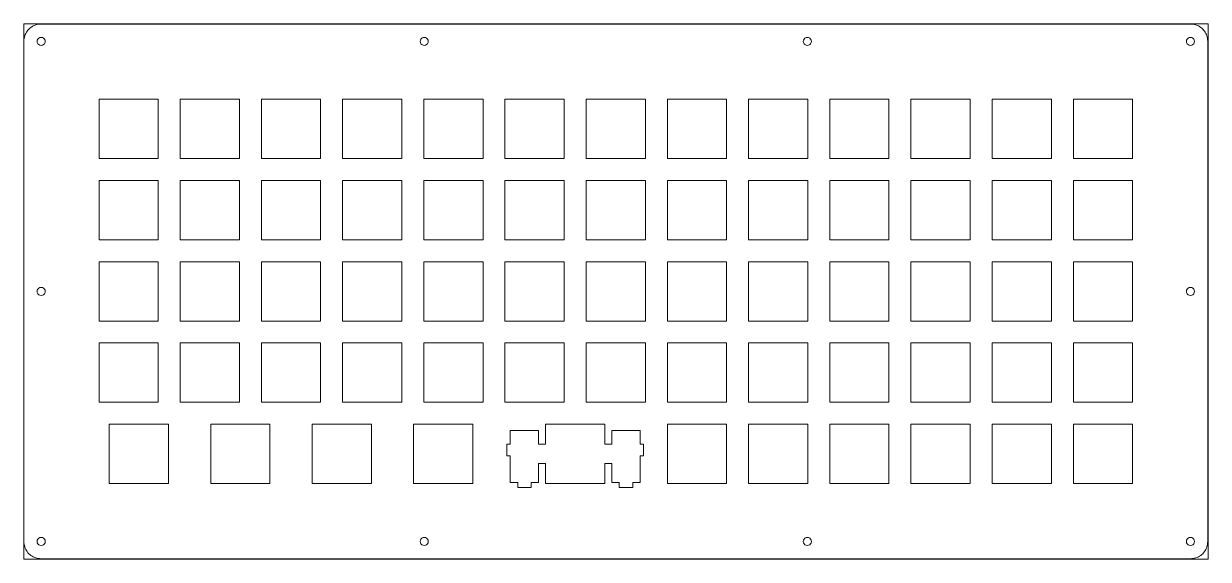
# Model space of a CAD drawing. Header units: inches. Extents: x -88 to 700, y 218 to 574.
import ezdxf

# ---------------------------------------------------------------- set-up
doc = ezdxf.new("R2010")
doc.units = ezdxf.units.IN
doc.header["$MEASUREMENT"] = 0
doc.layers.add('Layer 1', color=7, linetype='Continuous')

# ---------------------------------------------------------------- blocks, each defined once
blk = doc.blocks.new('block 3')
at = {"layer": 'Layer 1', "lineweight": 0}
blk.add_lwpolyline([(-88, 574), (699.88, 574), (699.88, 218), (-88, 218), (-88, 574)], dxfattribs=at)
at = {"layer": 'Layer 1', "color": 7, "lineweight": 18, "true_color": 0xffffff}
for points in [[(688.14, 573.73), (689.02, 573.69), (689.91, 573.59), (690.78, 573.42), (691.64, 573.18), (692.47, 572.87), (693.28, 572.5), (694.06, 572.06), (694.8, 571.57), (695.5, 571.02), (696.15, 570.41), (696.76, 569.75), (697.31, 569.06), (697.81, 568.32), (698.24, 567.54), (698.61, 566.73), (698.92, 565.9), (699.16, 565.04), (699.33, 564.16), (699.44, 563.28), (699.48, 562.39), (699.48, 229.74), (699.44, 228.86), (699.33, 227.97), (699.16, 227.1), (698.92, 226.24), (698.61, 225.41), (698.24, 224.6), (697.81, 223.82), (697.31, 223.08), (696.76, 222.38), (696.15, 221.73), (695.5, 221.12), (694.8, 220.57), (694.06, 220.07), (693.28, 219.64), (692.47, 219.27), (691.64, 218.96), (690.78, 218.72), (689.91, 218.55), (689.02, 218.44), (688.14, 218.41), (-76.51, 218.4), (-77.4, 218.44), (-78.28, 218.55), (-79.16, 218.72), (-80.02, 218.96), (-80.85, 219.27), (-81.66, 219.64), (-82.44, 220.07), (-83.18, 220.57), (-83.87, 221.12), (-84.53, 221.73), (-85.14, 222.38), (-85.69, 223.08), (-86.18, 223.82), (-86.62, 224.6), (-86.99, 225.41), (-87.3, 226.24), (-87.54, 227.1), (-87.71, 227.97), (-87.81, 228.86), (-87.85, 229.74), (-87.85, 562.39), (-87.81, 563.28), (-87.71, 564.16), (-87.54, 565.04), (-87.3, 565.9), (-86.99, 566.73), (-86.62, 567.54), (-86.18, 568.32), (-85.69, 569.06), (-85.14, 569.75), (-84.53, 570.41), (-83.87, 571.02), (-83.18, 571.57), (-82.44, 572.06), (-81.66, 572.5), (-80.85, 572.87), (-80.02, 573.18), (-79.16, 573.42), (-78.28, 573.59), (-77.4, 573.69), (-76.51, 573.73), (688.14, 573.73)], [(688.14, 573.73), (688.14, 573.73)], [(-77.2, 564.81), (-77.95, 564.43), (-78.55, 563.83), (-78.93, 563.08), (-79.06, 562.25), (-78.93, 561.42), (-78.55, 560.67), (-77.95, 560.07), (-77.2, 559.69), (-76.37, 559.56), (-75.54, 559.69), (-74.79, 560.07), (-74.19, 560.67), (-73.81, 561.42), (-73.68, 562.25), (-73.81, 563.08), (-74.19, 563.83), (-74.79, 564.43), (-75.54, 564.81), (-76.37, 564.94), (-77.2, 564.81)], [(-77.2, 564.81), (-77.2, 564.81)], [(177.59, 564.81), (176.84, 564.43), (176.24, 563.83), (175.86, 563.08), (175.72, 562.25), (175.86, 561.42), (176.24, 560.67), (176.84, 560.07), (177.59, 559.69), (178.42, 559.56), (179.25, 559.69), (180, 560.07), (180.6, 560.67), (180.98, 561.42), (181.11, 562.25), (180.98, 563.08), (180.6, 563.83), (180, 564.43), (179.25, 564.81), (178.42, 564.94), (177.59, 564.81)], [(177.59, 564.81), (177.59, 564.81)], [(432.37, 564.81), (431.62, 564.43), (431.03, 563.83), (430.65, 563.08), (430.51, 562.25), (430.65, 561.42), (431.03, 560.67), (431.62, 560.07), (432.37, 559.69), (433.21, 559.56), (434.04, 559.69), (434.79, 560.07), (435.38, 560.67), (435.77, 561.42), (435.9, 562.25), (435.77, 563.08), (435.38, 563.83), (434.79, 564.43), (434.04, 564.81), (433.21, 564.94), (432.37, 564.81)], [(432.37, 564.81), (432.37, 564.81)], [(687.16, 564.81), (686.41, 564.43), (685.82, 563.83), (685.43, 563.08), (685.3, 562.25), (685.43, 561.42), (685.82, 560.67), (686.41, 560.07), (687.16, 559.69), (688, 559.56), (688.83, 559.69), (689.58, 560.07), (690.17, 560.67), (690.56, 561.42), (690.69, 562.25), (690.56, 563.08), (690.17, 563.83), (689.58, 564.43), (688.83, 564.81), (688, 564.94), (687.16, 564.81)], [(687.16, 564.81), (687.16, 564.81)], [(-37.89, 523.77), (1.51, 523.77), (1.51, 484.37), (-37.89, 484.37), (-37.89, 523.77)], [(16.11, 523.77), (55.51, 523.77), (55.51, 484.37), (16.11, 484.37), (16.11, 523.77)], [(70.11, 523.77), (109.51, 523.77), (109.51, 484.37), (70.11, 484.37), (70.11, 523.77)], [(124.11, 523.77), (163.51, 523.77), (163.51, 484.37), (124.11, 484.37), (124.11, 523.77)], [(178.11, 523.77), (217.51, 523.77), (217.51, 484.37), (178.11, 484.37), (178.11, 523.77)], [(232.11, 523.77), (271.51, 523.77), (271.51, 484.37), (232.11, 484.37), (232.11, 523.77)], [(286.11, 523.77), (325.51, 523.77), (325.51, 484.37), (286.11, 484.37), (286.11, 523.77)], [(340.11, 523.77), (379.51, 523.77), (379.51, 484.37), (340.11, 484.37), (340.11, 523.77)], [(394.11, 523.77), (433.51, 523.77), (433.51, 484.37), (394.11, 484.37), (394.11, 523.77)], [(448.11, 523.77), (487.51, 523.77), (487.51, 484.37), (448.11, 484.37), (448.11, 523.77)], [(502.11, 523.77), (541.51, 523.77), (541.51, 484.37), (502.11, 484.37), (502.11, 523.77)], [(556.11, 523.77), (595.51, 523.77), (595.51, 484.37), (556.11, 484.37), (556.11, 523.77)], [(610.11, 523.77), (649.51, 523.77), (649.51, 484.37), (610.11, 484.37), (610.11, 523.77)], [(-37.89, 469.77), (1.51, 469.77), (1.51, 430.37), (-37.89, 430.37), (-37.89, 469.77)], [(16.11, 469.77), (55.51, 469.77), (55.51, 430.37), (16.11, 430.37), (16.11, 469.77)], [(70.11, 469.77), (109.51, 469.77), (109.51, 430.37), (70.11, 430.37), (70.11, 469.77)], [(124.11, 469.77), (163.51, 469.77), (163.51, 430.37), (124.11, 430.37), (124.11, 469.77)], [(178.11, 469.77), (217.51, 469.77), (217.51, 430.37), (178.11, 430.37), (178.11, 469.77)], [(232.11, 469.77), (271.51, 469.77), (271.51, 430.37), (232.11, 430.37), (232.11, 469.77)], [(286.11, 469.77), (325.51, 469.77), (325.51, 430.37), (286.11, 430.37), (286.11, 469.77)], [(340.11, 469.77), (379.51, 469.77), (379.51, 430.37), (340.11, 430.37), (340.11, 469.77)], [(394.11, 469.77), (433.51, 469.77), (433.51, 430.37), (394.11, 430.37), (394.11, 469.77)], [(448.11, 469.77), (487.51, 469.77), (487.51, 430.37), (448.11, 430.37), (448.11, 469.77)], [(502.11, 469.77), (541.51, 469.77), (541.51, 430.37), (502.11, 430.37), (502.11, 469.77)], [(556.11, 469.77), (595.51, 469.77), (595.51, 430.37), (556.11, 430.37), (556.11, 469.77)], [(610.11, 469.77), (649.51, 469.77), (649.51, 430.37), (610.11, 430.37), (610.11, 469.77)], [(-37.89, 415.77), (1.51, 415.77), (1.51, 376.37), (-37.89, 376.37), (-37.89, 415.77)], [(16.11, 415.77), (55.51, 415.77), (55.51, 376.37), (16.11, 376.37), (16.11, 415.77)], [(70.11, 415.77), (109.51, 415.77), (109.51, 376.37), (70.11, 376.37), (70.11, 415.77)], [(124.11, 415.77), (163.51, 415.77), (163.51, 376.37), (124.11, 376.37), (124.11, 415.77)], [(178.11, 415.77), (217.51, 415.77), (217.51, 376.37), (178.11, 376.37), (178.11, 415.77)], [(232.11, 415.77), (271.51, 415.77), (271.51, 376.37), (232.11, 376.37), (232.11, 415.77)], [(286.11, 415.77), (325.51, 415.77), (325.51, 376.37), (286.11, 376.37), (286.11, 415.77)], [(340.11, 415.77), (379.51, 415.77), (379.51, 376.37), (340.11, 376.37), (340.11, 415.77)], [(394.11, 415.77), (433.51, 415.77), (433.51, 376.37), (394.11, 376.37), (394.11, 415.77)], [(448.11, 415.77), (487.51, 415.77), (487.51, 376.37), (448.11, 376.37), (448.11, 415.77)], [(502.11, 415.77), (541.51, 415.77), (541.51, 376.37), (502.11, 376.37), (502.11, 415.77)], [(556.11, 415.77), (595.51, 415.77), (595.51, 376.37), (556.11, 376.37), (556.11, 415.77)], [(610.11, 415.77), (649.51, 415.77), (649.51, 376.37), (610.11, 376.37), (610.11, 415.77)], [(-77.2, 398.63), (-77.95, 398.25), (-78.55, 397.65), (-78.93, 396.9), (-79.06, 396.07), (-78.93, 395.23), (-78.55, 394.48), (-77.95, 393.89), (-77.2, 393.5), (-76.37, 393.38), (-75.54, 393.5), (-74.79, 393.89), (-74.19, 394.48), (-73.81, 395.23), (-73.68, 396.07), (-73.81, 396.9), (-74.19, 397.65), (-74.79, 398.25), (-75.54, 398.63), (-76.37, 398.76), (-77.2, 398.63)], [(-77.2, 398.63), (-77.2, 398.63)], [(687.16, 398.63), (686.41, 398.25), (685.82, 397.65), (685.43, 396.9), (685.3, 396.07), (685.43, 395.23), (685.82, 394.48), (686.41, 393.89), (687.16, 393.5), (688, 393.38), (688.83, 393.5), (689.58, 393.89), (690.17, 394.48), (690.56, 395.23), (690.69, 396.07), (690.56, 396.9), (690.17, 397.65), (689.58, 398.25), (688.83, 398.63), (688, 398.76), (687.16, 398.63)], [(687.16, 398.63), (687.16, 398.63)], [(-37.89, 361.77), (1.51, 361.77), (1.51, 322.37), (-37.89, 322.37), (-37.89, 361.77)], [(16.11, 361.77), (55.51, 361.77), (55.51, 322.37), (16.11, 322.37), (16.11, 361.77)], [(70.11, 361.77), (109.51, 361.77), (109.51, 322.37), (70.11, 322.37), (70.11, 361.77)], [(124.11, 361.77), (163.51, 361.77), (163.51, 322.37), (124.11, 322.37), (124.11, 361.77)], [(178.11, 361.77), (217.51, 361.77), (217.51, 322.37), (178.11, 322.37), (178.11, 361.77)], [(232.11, 361.77), (271.51, 361.77), (271.51, 322.37), (232.11, 322.37), (232.11, 361.77)], [(286.11, 361.77), (325.51, 361.77), (325.51, 322.37), (286.11, 322.37), (286.11, 361.77)], [(340.11, 361.77), (379.51, 361.77), (379.51, 322.37), (340.11, 322.37), (340.11, 361.77)], [(394.11, 361.77), (433.51, 361.77), (433.51, 322.37), (394.11, 322.37), (394.11, 361.77)], [(448.11, 361.77), (487.51, 361.77), (487.51, 322.37), (448.11, 322.37), (448.11, 361.77)], [(502.11, 361.77), (541.51, 361.77), (541.51, 322.37), (502.11, 322.37), (502.11, 361.77)], [(556.11, 361.77), (595.51, 361.77), (595.51, 322.37), (556.11, 322.37), (556.11, 361.77)], [(610.11, 361.77), (649.51, 361.77), (649.51, 322.37), (610.11, 322.37), (610.11, 361.77)], [(-31.14, 307.77), (8.26, 307.77), (8.26, 268.37), (-31.14, 268.37), (-31.14, 307.77)], [(36.36, 307.77), (75.76, 307.77), (75.76, 268.37), (36.36, 268.37), (36.36, 307.77)], [(103.86, 307.77), (143.26, 307.77), (143.26, 268.37), (103.86, 268.37), (103.86, 307.77)], [(171.36, 307.77), (210.76, 307.77), (210.76, 268.37), (171.36, 268.37), (171.36, 307.77)], [(259.11, 307.77), (259.11, 294.45), (254.5, 294.45), (254.5, 303.61), (235.65, 303.61), (235.65, 294.45), (233.32, 294.45), (233.32, 286.79), (235.65, 286.79), (235.65, 269.02), (240.54, 269.02), (240.54, 265.62), (249.61, 265.62), (249.61, 269.02), (254.5, 269.02), (254.5, 281.69), (259.11, 281.69), (259.11, 268.37), (298.51, 268.37), (298.51, 281.69), (303.12, 281.69), (303.12, 269.02), (308.01, 269.02), (308.01, 265.62), (317.08, 265.62), (317.08, 269.02), (321.97, 269.02), (321.97, 286.79), (324.31, 286.79), (324.31, 294.45), (321.97, 294.45), (321.97, 303.61), (303.12, 303.61), (303.12, 294.45), (298.51, 294.45), (298.51, 307.77), (259.11, 307.77)], [(259.11, 307.77), (259.11, 307.77)], [(340.11, 307.77), (379.51, 307.77), (379.51, 268.37), (340.11, 268.37), (340.11, 307.77)], [(394.11, 307.77), (433.51, 307.77), (433.51, 268.37), (394.11, 268.37), (394.11, 307.77)], [(448.11, 307.77), (487.51, 307.77), (487.51, 268.37), (448.11, 268.37), (448.11, 307.77)], [(502.11, 307.77), (541.51, 307.77), (541.51, 268.37), (502.11, 268.37), (502.11, 307.77)], [(556.11, 307.77), (595.51, 307.77), (595.51, 268.37), (556.11, 268.37), (556.11, 307.77)], [(610.11, 307.77), (649.51, 307.77), (649.51, 268.37), (610.11, 268.37), (610.11, 307.77)], [(-77.2, 232.45), (-77.95, 232.06), (-78.55, 231.47), (-78.93, 230.72), (-79.06, 229.88), (-78.93, 229.05), (-78.55, 228.3), (-77.95, 227.71), (-77.2, 227.32), (-76.37, 227.19), (-75.54, 227.32), (-74.79, 227.71), (-74.19, 228.3), (-73.81, 229.05), (-73.68, 229.88), (-73.81, 230.72), (-74.19, 231.47), (-74.79, 232.06), (-75.54, 232.45), (-76.37, 232.58), (-77.2, 232.45)], [(-77.2, 232.45), (-77.2, 232.45)], [(177.59, 232.45), (176.84, 232.06), (176.24, 231.47), (175.86, 230.72), (175.72, 229.88), (175.86, 229.05), (176.24, 228.3), (176.84, 227.71), (177.59, 227.32), (178.42, 227.19), (179.25, 227.32), (180, 227.71), (180.6, 228.3), (180.98, 229.05), (181.11, 229.88), (180.98, 230.72), (180.6, 231.47), (180, 232.06), (179.25, 232.45), (178.42, 232.58), (177.59, 232.45)], [(177.59, 232.45), (177.59, 232.45)], [(432.37, 232.45), (431.62, 232.06), (431.03, 231.47), (430.65, 230.72), (430.51, 229.88), (430.65, 229.05), (431.03, 228.3), (431.62, 227.71), (432.37, 227.32), (433.21, 227.19), (434.04, 227.32), (434.79, 227.71), (435.38, 228.3), (435.77, 229.05), (435.9, 229.88), (435.77, 230.72), (435.38, 231.47), (434.79, 232.06), (434.04, 232.45), (433.21, 232.58), (432.37, 232.45)], [(432.37, 232.45), (432.37, 232.45)], [(687.16, 232.45), (686.41, 232.06), (685.82, 231.47), (685.43, 230.72), (685.3, 229.88), (685.43, 229.05), (685.82, 228.3), (686.41, 227.71), (687.16, 227.32), (688, 227.19), (688.83, 227.32), (689.58, 227.71), (690.17, 228.3), (690.56, 229.05), (690.69, 229.88), (690.56, 230.72), (690.17, 231.47), (689.58, 232.06), (688.83, 232.45), (688, 232.58), (687.16, 232.45)], [(687.16, 232.45), (687.16, 232.45)]]:
    blk.add_lwpolyline(points, dxfattribs=at)
blk = doc.blocks.new('block 2')
at = {"layer": 'Layer 1'}
blk.add_blockref('block 3', (0, 0), dxfattribs=at)

msp = doc.modelspace()

# ---------------------------------------------------------------- block references
at = {"layer": 'Layer 1'}
msp.add_blockref('block 2', (0, 0), dxfattribs=at)

doc.saveas('drawing.dxf')
